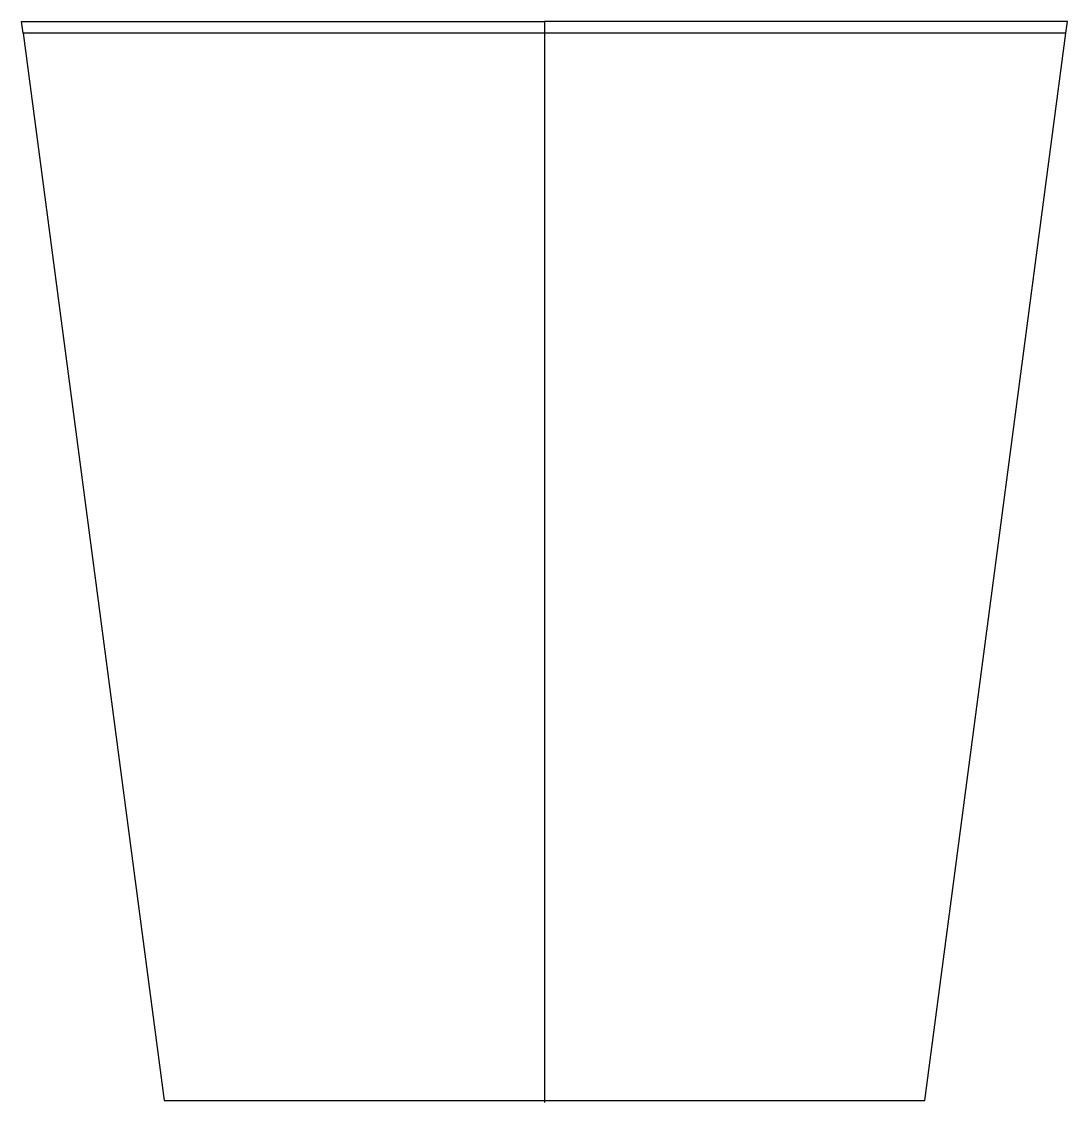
# Model space of a CAD drawing. Header units: millimetres. Extents: x -44.3 to 44.3, y 0 to 91.6.
import ezdxf

# ---------------------------------------------------------------- set-up
doc = ezdxf.new("R2010")
doc.units = ezdxf.units.MM

msp = doc.modelspace()

# ---------------------------------------------------------------- linework, layer by layer
for p, q in [((-44.214658, 90.646476), (-44.345682, 91.637855)), ((-44.345682, 91.637855), (0, 91.637855)), ((0, 91.637855), (0, 0)), ((44.345682, 91.637855), (0, 91.637855)), ((44.214658, 90.646476), (44.345682, 91.637855)), ((-44.214658, 90.646476), (-32.254307, 0.15)), ((44.214658, 90.646476), (-44.214658, 90.646476)), ((32.254307, 0.15), (44.214658, 90.646476)), ((-32.254307, 0.15), (32.254307, 0.15))]:
    msp.add_line(p, q)

doc.saveas('drawing.dxf')
